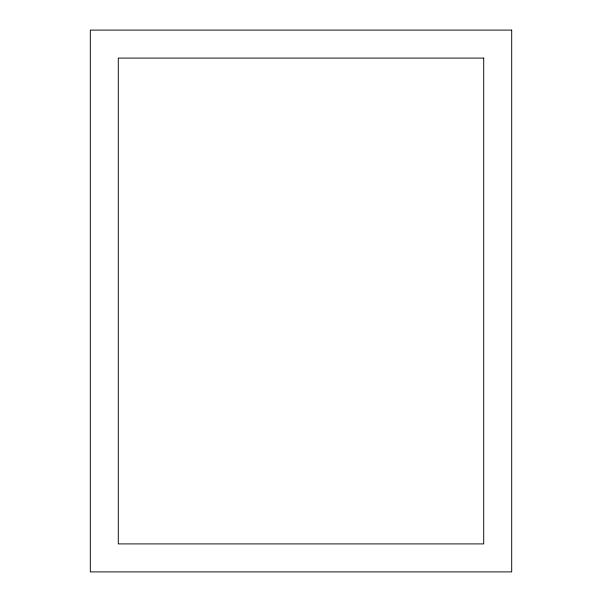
<?xml version="1.0" encoding="UTF-8"?>
<svg xmlns="http://www.w3.org/2000/svg" width="602" height="602" viewBox="0 0 602 602"><rect width="100%" height="100%" fill="white"/><g stroke="black" fill="none" stroke-linecap="round" stroke-linejoin="round"><path stroke-width="0.9" d="M511.7 30.1L90.3 30.1L90.3 571.9L511.7 571.9L511.7 30.1M483.707 58.093L118.293 58.093L118.293 543.907L483.707 543.907L483.707 58.093"/></g></svg>
